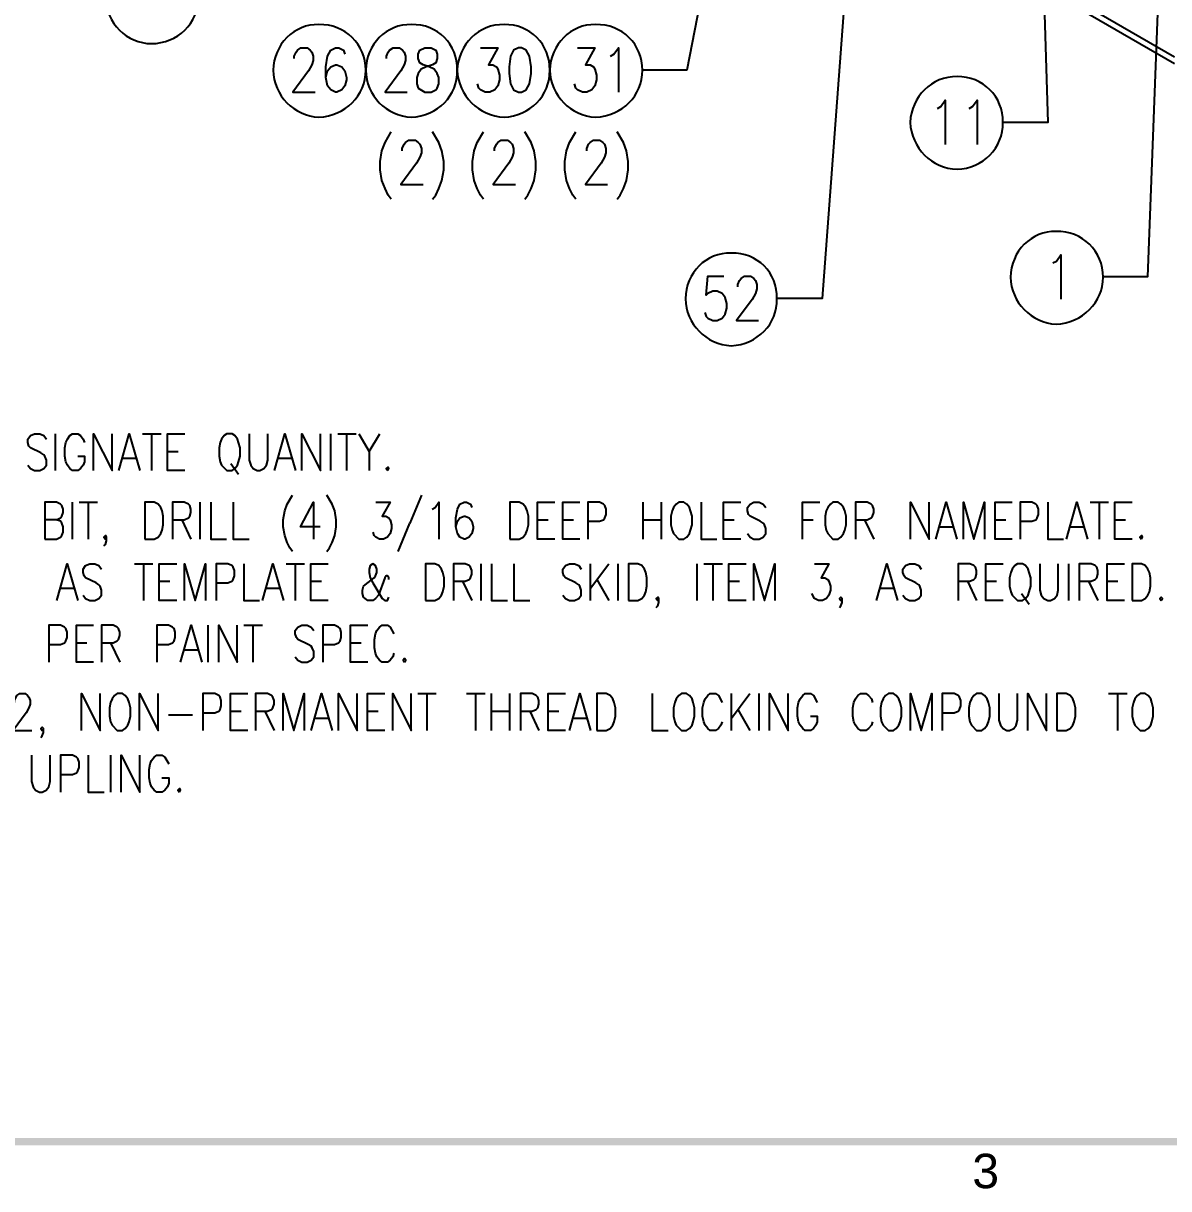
# Model space of a CAD drawing. Header units: inches. Extents: x 0.3 to 33.8, y 15.5 to 37.1.
# Drawn here: x 17.254 to 21.915, y 15.528 to 20.269 of the extents above; entities that cross this region are included whole.
import ezdxf

# ---------------------------------------------------------------- set-up
doc = ezdxf.new("R2010")
doc.units = ezdxf.units.IN
doc.header["$MEASUREMENT"] = 0
doc.styles.add('PDF Arial', font='arial.ttf')

# ---------------------------------------------------------------- blocks, each defined once
blk = doc.blocks.new('60298_1')
at = {"true_color": 0x0037dd, "transparency": 33554687}
blk.add_hatch(color=162, dxfattribs=at).paths.add_polyline_path([(0.4563, 15.7043), (0.4864, 15.7344), (33.5614, 15.7344), (33.5914, 15.7043)])
at = {"color": 21, "transparency": 33554687}
for points in [[(20.9352, 24.9033), (20.5045, 19.1494), (20.3243, 19.1494)], [(20.8303, 24.5728), (19.9545, 20.079), (19.7743, 20.079)], [(21.2776, 24.5852), (21.4227, 19.8662), (21.2424, 19.8662)], [(21.8931, 20.9197), (21.8286, 19.2372), (21.6483, 19.2372)]]:
    blk.add_lwpolyline(points, dxfattribs=at)
at = {"transparency": 33554687}
for points in [[(18.5225, 22.1048), (21.938, 20.1327)], [(18.5225, 22.0775), (21.938, 20.1058)], [(18.3562, 20.126), (18.3562, 20.1353), (18.3635, 20.1523), (18.3691, 20.1595), (18.3831, 20.1688), (18.4084, 20.1688), (18.4213, 20.1595), (18.4285, 20.1523), (18.4337, 20.1353), (18.4337, 20.1182), (18.4285, 20.0996), (18.4141, 20.0754), (18.3511, 19.9886), (18.4409, 19.9886)], [(18.4853, 20.049), (18.4921, 20.0754), (18.505, 20.0919), (18.5246, 20.0996), (18.5303, 20.0996), (18.5499, 20.0919), (18.5628, 20.0754), (18.5695, 20.049), (18.5695, 20.0397), (18.5628, 20.0149), (18.5499, 19.9984), (18.5303, 19.9886), (18.5246, 19.9886), (18.505, 19.9984), (18.4921, 20.0149), (18.4853, 20.049), (18.4853, 20.0919), (18.4921, 20.1353), (18.505, 20.1595), (18.5246, 20.1688), (18.5375, 20.1688), (18.5571, 20.1595), (18.5628, 20.143)], [(18.7322, 20.126), (18.7322, 20.1353), (18.7389, 20.1523), (18.7446, 20.1595), (18.7585, 20.1688), (18.7838, 20.1688), (18.7967, 20.1595), (18.804, 20.1523), (18.8096, 20.1353), (18.8096, 20.1182), (18.804, 20.0996), (18.7895, 20.0754), (18.7265, 19.9886), (18.8164, 19.9886)], [(18.8876, 19.9886), (18.9129, 19.9886), (18.9325, 19.9984), (18.9382, 20.0056), (18.9449, 20.0227), (18.9449, 20.049), (18.9382, 20.0655), (18.9253, 20.0826), (18.9057, 20.0919), (18.8804, 20.0996), (18.8675, 20.1089), (18.8608, 20.126), (18.8608, 20.143), (18.8675, 20.1595), (18.8876, 20.1688), (18.9129, 20.1688), (18.9325, 20.1595), (18.9382, 20.143), (18.9382, 20.126), (18.9325, 20.1089), (18.9186, 20.0996), (18.8933, 20.0919), (18.8732, 20.0826), (18.8608, 20.0655), (18.8551, 20.049), (18.8551, 20.0227), (18.8608, 20.0056), (18.8876, 19.9886)], [(19.1143, 20.1688), (19.1851, 20.1688), (19.1469, 20.0996), (19.1649, 20.0996), (19.1794, 20.0919), (19.1851, 20.0826), (19.1918, 20.0583), (19.1918, 20.0397), (19.1851, 20.0149), (19.1722, 19.9984), (19.1525, 19.9886), (19.1339, 19.9886), (19.1143, 19.9984), (19.1076, 20.0056), (19.1019, 20.0227)], [(19.2687, 19.9886), (19.2811, 19.9886), (19.3007, 19.9984), (19.3137, 20.0227), (19.3209, 20.0655), (19.3209, 20.0919), (19.3137, 20.1353), (19.3007, 20.1595), (19.2811, 20.1688), (19.2687, 20.1688), (19.2491, 20.1595), (19.2362, 20.1353), (19.2305, 20.0919), (19.2305, 20.0655), (19.2362, 20.0227), (19.2491, 19.9984), (19.2687, 19.9886)], [(19.5094, 20.1688), (19.5796, 20.1688), (19.5419, 20.0996), (19.56, 20.0996), (19.5739, 20.0919), (19.5796, 20.0826), (19.5868, 20.0583), (19.5868, 20.0397), (19.5796, 20.0149), (19.5672, 19.9984), (19.5471, 19.9886), (19.529, 19.9886), (19.5094, 19.9984), (19.5021, 20.0056), (19.4965, 20.0227)], [(19.6436, 20.1353), (19.6576, 20.143), (19.6762, 20.1688), (19.6762, 19.9886)], [(20.9739, 19.9225), (20.9879, 19.9303), (21.0059, 19.9566), (21.0059, 19.7764)], [(21.1025, 19.9225), (21.1164, 19.9303), (21.135, 19.9566), (21.135, 19.7764)], [(18.7513, 19.5533), (18.7384, 19.5703), (18.726, 19.5967), (18.7131, 19.6302), (18.7064, 19.6736), (18.7064, 19.7072), (18.7131, 19.7505), (18.726, 19.7841), (18.7513, 19.8275)], [(18.9196, 19.5533), (18.932, 19.5703), (18.9449, 19.5967), (18.9573, 19.6302), (18.9646, 19.6736), (18.9646, 19.7072), (18.9573, 19.7505), (18.9449, 19.7841), (18.9196, 19.8275)], [(19.1267, 19.5533), (19.1143, 19.5703), (19.1014, 19.5967), (19.0885, 19.6302), (19.0818, 19.6736), (19.0818, 19.7072), (19.0885, 19.7505), (19.1014, 19.7841), (19.1267, 19.8275)], [(19.2951, 19.5533), (19.3075, 19.5703), (19.3204, 19.5967), (19.3328, 19.6302), (19.34, 19.6736), (19.34, 19.7072), (19.3328, 19.7505), (19.3204, 19.7841), (19.2951, 19.8275)], [(19.5021, 19.5533), (19.4898, 19.5703), (19.4768, 19.5967), (19.4645, 19.6302), (19.4572, 19.6736), (19.4572, 19.7072), (19.4645, 19.7505), (19.4768, 19.7841), (19.5021, 19.8275)], [(19.6705, 19.5533), (19.6829, 19.5703), (19.6958, 19.5967), (19.7082, 19.6302), (19.7154, 19.6736), (19.7154, 19.7072), (19.7082, 19.7505), (19.6958, 19.7841), (19.6705, 19.8275)], [(18.7962, 19.7505), (18.7962, 19.7598), (18.8034, 19.7769), (18.8091, 19.7841), (18.8231, 19.7934), (18.8484, 19.7934), (18.8613, 19.7841), (18.868, 19.7769), (18.8737, 19.7598), (18.8737, 19.7428), (18.868, 19.7242), (18.8541, 19.6999), (18.7905, 19.6132), (18.8809, 19.6132)], [(19.1716, 19.7505), (19.1716, 19.7598), (19.1789, 19.7769), (19.1846, 19.7841), (19.1985, 19.7934), (19.2238, 19.7934), (19.2367, 19.7841), (19.2434, 19.7769), (19.2491, 19.7598), (19.2491, 19.7428), (19.2434, 19.7242), (19.2295, 19.6999), (19.166, 19.6132), (19.2563, 19.6132)], [(19.5471, 19.7505), (19.5471, 19.7598), (19.5543, 19.7769), (19.56, 19.7841), (19.5739, 19.7934), (19.5992, 19.7934), (19.6121, 19.7841), (19.6189, 19.7769), (19.6245, 19.7598), (19.6245, 19.7428), (19.6189, 19.7242), (19.6049, 19.6999), (19.5419, 19.6132), (19.6318, 19.6132)], [(21.4438, 19.294), (21.4583, 19.3013), (21.4764, 19.3276), (21.4764, 19.1474)], [(20.0273, 19.0932), (20.033, 19.0766), (20.0397, 19.0689), (20.0599, 19.0596), (20.0779, 19.0596), (20.0976, 19.0689), (20.1105, 19.0859), (20.1172, 19.1102), (20.1172, 19.1288), (20.1105, 19.1536), (20.0976, 19.1701), (20.0779, 19.1799), (20.0599, 19.1799), (20.0397, 19.1701), (20.033, 19.1629), (20.0397, 19.2398), (20.1048, 19.2398)], [(20.1616, 19.1964), (20.1616, 19.2062), (20.1688, 19.2228), (20.1745, 19.2305), (20.1885, 19.2398), (20.2138, 19.2398), (20.2267, 19.2305), (20.2334, 19.2228), (20.2391, 19.2062), (20.2391, 19.1892), (20.2334, 19.1701), (20.2194, 19.1458), (20.1559, 19.0596), (20.2463, 19.0596)], [(17.2723, 18.4714), (17.2831, 18.4575), (17.2997, 18.4492), (17.3208, 18.4492), (17.3368, 18.4575), (17.3477, 18.4714), (17.3477, 18.4915), (17.3415, 18.5075), (17.3368, 18.5137), (17.3255, 18.5215), (17.2831, 18.5416), (17.2769, 18.5494), (17.2723, 18.5638), (17.2723, 18.5778), (17.2831, 18.5917), (17.2997, 18.5995), (17.3208, 18.5995), (17.3368, 18.5917), (17.3477, 18.5778)], [(17.3844, 18.4492), (17.3844, 18.5995)], [(17.4752, 18.5075), (17.5026, 18.5075), (17.5026, 18.4853), (17.498, 18.4714), (17.4871, 18.4575), (17.4752, 18.4492), (17.4546, 18.4492), (17.4437, 18.4575), (17.4334, 18.4714), (17.4272, 18.4853), (17.4226, 18.5075), (17.4226, 18.5416), (17.4272, 18.5638), (17.4334, 18.5778), (17.4437, 18.5917), (17.4546, 18.5995), (17.4752, 18.5995), (17.4871, 18.5917), (17.498, 18.5778), (17.5026, 18.5638)], [(17.5398, 18.4492), (17.5398, 18.5995), (17.6152, 18.4492), (17.6152, 18.5995)], [(17.6426, 18.4492), (17.6849, 18.5995), (17.7283, 18.4492)], [(17.7391, 18.5995), (17.8145, 18.5995)], [(17.7768, 18.4492), (17.7768, 18.5995)], [(17.9106, 18.4492), (17.8403, 18.4492), (17.8403, 18.5995), (17.9106, 18.5995)], [(18.082, 18.4492), (18.1032, 18.4492), (18.1151, 18.4575), (18.1254, 18.4714), (18.1301, 18.4853), (18.1357, 18.5075), (18.1357, 18.5416), (18.1301, 18.5638), (18.1254, 18.5778), (18.1151, 18.5917), (18.1032, 18.5995), (18.082, 18.5995), (18.0712, 18.5917), (18.0609, 18.5778), (18.0552, 18.5638), (18.0505, 18.5416), (18.0505, 18.5075), (18.0552, 18.4853), (18.0609, 18.4714), (18.082, 18.4492)], [(18.1729, 18.5995), (18.1729, 18.4915), (18.1791, 18.4714), (18.1894, 18.4575), (18.206, 18.4492), (18.2163, 18.4492), (18.2328, 18.4575), (18.2431, 18.4714), (18.2483, 18.4915), (18.2483, 18.5995)], [(18.2757, 18.4492), (18.318, 18.5995), (18.3614, 18.4492)], [(18.3877, 18.4492), (18.3877, 18.5995), (18.4626, 18.4492), (18.4626, 18.5995)], [(18.5055, 18.4492), (18.5055, 18.5995)], [(18.5334, 18.5995), (18.6082, 18.5995)], [(18.5705, 18.4492), (18.5705, 18.5995)], [(18.6191, 18.5995), (18.6614, 18.5277), (18.6614, 18.4492)], [(18.6614, 18.5277), (18.7048, 18.5995)], [(17.6581, 18.4993), (17.7118, 18.4993)], [(17.8403, 18.5277), (17.8837, 18.5277)], [(18.2912, 18.4993), (18.3449, 18.4993)], [(18.0986, 18.4776), (18.1301, 18.4352)], [(18.7368, 18.4492), (18.7415, 18.4575), (18.7368, 18.4636), (18.7306, 18.4575), (18.7368, 18.4492)], [(18.349, 18.1208), (18.3387, 18.1352), (18.3278, 18.1569), (18.3175, 18.1848), (18.3118, 18.2209), (18.3118, 18.2493), (18.3175, 18.285), (18.3278, 18.3134), (18.349, 18.3495)], [(18.4895, 18.1208), (18.4998, 18.1352), (18.5106, 18.1569), (18.521, 18.1848), (18.5267, 18.2209), (18.5267, 18.2493), (18.521, 18.285), (18.5106, 18.3134), (18.4895, 18.3495)], [(18.8747, 18.3495), (18.8267, 18.2349)], [(17.389, 18.2493), (17.405, 18.2571), (17.4112, 18.2633), (17.4159, 18.2788), (17.4159, 18.2927), (17.4112, 18.3072), (17.405, 18.3134), (17.389, 18.3211), (17.341, 18.3211), (17.341, 18.1708)], [(17.4536, 18.1708), (17.4536, 18.3211)], [(17.4809, 18.3211), (17.5563, 18.3211)], [(17.5186, 18.1708), (17.5186, 18.3211)], [(17.7484, 18.1708), (17.7861, 18.1708), (17.8021, 18.1786), (17.813, 18.1931), (17.8187, 18.207), (17.8233, 18.2287), (17.8233, 18.2633), (17.8187, 18.285), (17.813, 18.2994), (17.8021, 18.3134), (17.7861, 18.3211), (17.7484, 18.3211), (17.7484, 18.1708)], [(17.861, 18.2493), (17.909, 18.2493), (17.9256, 18.2571), (17.9312, 18.2633), (17.9359, 18.2788), (17.9359, 18.2927), (17.9312, 18.3072), (17.9256, 18.3134), (17.909, 18.3211), (17.861, 18.3211), (17.861, 18.1708)], [(17.9736, 18.1708), (17.9736, 18.3211)], [(18.0164, 18.3211), (18.0164, 18.1708), (18.081, 18.1708)], [(18.1078, 18.3211), (18.1078, 18.1708), (18.1724, 18.1708)], [(18.4616, 18.2209), (18.3821, 18.2209), (18.4347, 18.3211), (18.4347, 18.1708)], [(18.6878, 18.3211), (18.7461, 18.3211), (18.7146, 18.2633), (18.7296, 18.2633), (18.7415, 18.2571), (18.7461, 18.2493), (18.7523, 18.2287), (18.7523, 18.2132), (18.7461, 18.1931), (18.7358, 18.1786), (18.7193, 18.1708), (18.7038, 18.1708), (18.6878, 18.1786), (18.6816, 18.1848), (18.6769, 18.1993)], [(18.9176, 18.2927), (18.9295, 18.2994), (18.9444, 18.3211), (18.9444, 18.1708)], [(19.0141, 18.2209), (19.0203, 18.2431), (19.0307, 18.2571), (19.0472, 18.2633), (19.0518, 18.2633), (19.0684, 18.2571), (19.0787, 18.2431), (19.0849, 18.2209), (19.0849, 18.2132), (19.0787, 18.1931), (19.0684, 18.1786), (19.0518, 18.1708), (19.0472, 18.1708), (19.0307, 18.1786), (19.0203, 18.1931), (19.0141, 18.2209), (19.0141, 18.2571), (19.0203, 18.2927), (19.0307, 18.3134), (19.0472, 18.3211), (19.0575, 18.3211), (19.074, 18.3134), (19.0787, 18.2994)], [(19.2341, 18.1708), (19.2718, 18.1708), (19.2884, 18.1786), (19.2987, 18.1931), (19.3049, 18.207), (19.3095, 18.2287), (19.3095, 18.2633), (19.3049, 18.285), (19.2987, 18.2994), (19.2884, 18.3134), (19.2718, 18.3211), (19.2341, 18.3211), (19.2341, 18.1708)], [(19.4175, 18.1708), (19.3467, 18.1708), (19.3467, 18.3211), (19.4175, 18.3211)], [(19.5192, 18.1708), (19.449, 18.1708), (19.449, 18.3211), (19.5192, 18.3211)], [(19.5507, 18.2431), (19.5987, 18.2431), (19.6152, 18.2493), (19.6209, 18.2571), (19.6256, 18.271), (19.6256, 18.2927), (19.6209, 18.3072), (19.6152, 18.3134), (19.5987, 18.3211), (19.5507, 18.3211), (19.5507, 18.1708)], [(19.7758, 18.1708), (19.7758, 18.3211)], [(19.8512, 18.1708), (19.8512, 18.3211)], [(19.921, 18.1708), (19.9421, 18.1708), (19.954, 18.1786), (19.9643, 18.1931), (19.969, 18.207), (19.9752, 18.2287), (19.9752, 18.2633), (19.969, 18.285), (19.9643, 18.2994), (19.954, 18.3134), (19.9421, 18.3211), (19.921, 18.3211), (19.9106, 18.3134), (19.8998, 18.2994), (19.8941, 18.285), (19.8895, 18.2633), (19.8895, 18.2287), (19.8941, 18.207), (19.8998, 18.1931), (19.921, 18.1708)], [(20.0118, 18.3211), (20.0118, 18.1708), (20.0764, 18.1708)], [(20.1735, 18.1708), (20.1032, 18.1708), (20.1032, 18.3211), (20.1735, 18.3211)], [(20.2003, 18.1931), (20.2112, 18.1786), (20.2272, 18.1708), (20.2484, 18.1708), (20.2649, 18.1786), (20.2757, 18.1931), (20.2757, 18.2132), (20.2695, 18.2287), (20.2649, 18.2349), (20.253, 18.2431), (20.2112, 18.2633), (20.205, 18.271), (20.2003, 18.285), (20.2003, 18.2994), (20.2112, 18.3134), (20.2272, 18.3211), (20.2484, 18.3211), (20.2649, 18.3134), (20.2757, 18.2994)], [(20.425, 18.1708), (20.425, 18.3211), (20.4952, 18.3211)], [(20.5484, 18.1708), (20.5696, 18.1708), (20.5814, 18.1786), (20.5918, 18.1931), (20.5969, 18.207), (20.6026, 18.2287), (20.6026, 18.2633), (20.5969, 18.285), (20.5918, 18.2994), (20.5814, 18.3134), (20.5696, 18.3211), (20.5484, 18.3211), (20.5381, 18.3134), (20.5272, 18.2994), (20.5215, 18.285), (20.5169, 18.2633), (20.5169, 18.2287), (20.5215, 18.207), (20.5272, 18.1931), (20.5484, 18.1708)], [(20.6398, 18.2493), (20.6878, 18.2493), (20.7043, 18.2571), (20.71, 18.2633), (20.7147, 18.2788), (20.7147, 18.2927), (20.71, 18.3072), (20.7043, 18.3134), (20.6878, 18.3211), (20.6398, 18.3211), (20.6398, 18.1708)], [(20.8649, 18.1708), (20.8649, 18.3211), (20.9398, 18.1708), (20.9398, 18.3211)], [(20.9677, 18.1708), (21.0101, 18.3211), (21.0534, 18.1708)], [(21.0793, 18.1708), (21.0793, 18.3211), (21.1226, 18.1708), (21.165, 18.3211), (21.165, 18.1708)], [(21.2786, 18.1708), (21.2084, 18.1708), (21.2084, 18.3211), (21.2786, 18.3211)], [(21.3101, 18.2431), (21.3581, 18.2431), (21.3746, 18.2493), (21.3803, 18.2571), (21.385, 18.271), (21.385, 18.2927), (21.3803, 18.3072), (21.3746, 18.3134), (21.3581, 18.3211), (21.3101, 18.3211), (21.3101, 18.1708)], [(21.4227, 18.3211), (21.4227, 18.1708), (21.4872, 18.1708)], [(21.4986, 18.1708), (21.5409, 18.3211), (21.5843, 18.1708)], [(21.5951, 18.3211), (21.6705, 18.3211)], [(21.6328, 18.1708), (21.6328, 18.3211)], [(21.7666, 18.1708), (21.6964, 18.1708), (21.6964, 18.3211), (21.7666, 18.3211)], [(17.341, 18.1708), (17.389, 18.1708), (17.405, 18.1786), (17.4112, 18.1848), (17.4159, 18.1993), (17.4159, 18.2209), (17.4112, 18.2349), (17.405, 18.2431), (17.389, 18.2493), (17.341, 18.2493)], [(17.8987, 18.2493), (17.9359, 18.1708)], [(18.7787, 18.1208), (18.8267, 18.2349)], [(19.3467, 18.2493), (19.3901, 18.2493)], [(19.449, 18.2493), (19.4923, 18.2493)], [(19.7758, 18.2493), (19.8512, 18.2493)], [(20.1032, 18.2493), (20.1466, 18.2493)], [(20.425, 18.2493), (20.4683, 18.2493)], [(20.677, 18.2493), (20.7147, 18.1708)], [(20.9827, 18.2209), (21.0369, 18.2209)], [(21.2084, 18.2493), (21.2517, 18.2493)], [(21.5141, 18.2209), (21.5678, 18.2209)], [(21.6964, 18.2493), (21.7397, 18.2493)], [(17.5821, 18.143), (17.5878, 18.1492), (17.5925, 18.1631), (17.5925, 18.1786), (17.5878, 18.1848), (17.5821, 18.1786), (17.5878, 18.1708), (17.5925, 18.1786)], [(21.8043, 18.1708), (21.8089, 18.1786), (21.8043, 18.1848), (21.7981, 18.1786), (21.8043, 18.1708)], [(17.39, 17.9204), (17.4319, 18.0707), (17.4752, 17.9204)], [(17.4969, 17.9426), (17.5073, 17.9287), (17.5238, 17.9204), (17.545, 17.9204), (17.5615, 17.9287), (17.5718, 17.9426), (17.5718, 17.9627), (17.5661, 17.9787), (17.5615, 17.9849), (17.5496, 17.9927), (17.5073, 18.0128), (17.5016, 18.0206), (17.4969, 18.035), (17.4969, 18.049), (17.5073, 18.0629), (17.5238, 18.0707), (17.545, 18.0707), (17.5615, 18.0629), (17.5718, 18.049)], [(17.7061, 18.0707), (17.7815, 18.0707)], [(17.7438, 17.9204), (17.7438, 18.0707)], [(17.878, 17.9204), (17.8073, 17.9204), (17.8073, 18.0707), (17.878, 18.0707)], [(17.9095, 17.9204), (17.9095, 18.0707), (17.9529, 17.9204), (17.9948, 18.0707), (17.9948, 17.9204)], [(18.0381, 17.9927), (18.0862, 17.9927), (18.1027, 17.9989), (18.1084, 18.0066), (18.113, 18.0206), (18.113, 18.0428), (18.1084, 18.0567), (18.1027, 18.0629), (18.0862, 18.0707), (18.0381, 18.0707), (18.0381, 17.9204)], [(18.1507, 18.0707), (18.1507, 17.9204), (18.2153, 17.9204)], [(18.2266, 17.9204), (18.269, 18.0707), (18.3123, 17.9204)], [(18.3232, 18.0707), (18.3981, 18.0707)], [(18.3609, 17.9204), (18.3609, 18.0707)], [(18.4946, 17.9204), (18.4244, 17.9204), (18.4244, 18.0707), (18.4946, 18.0707)], [(18.741, 18.0066), (18.741, 18.0128), (18.7363, 18.0206), (18.7301, 18.0206), (18.7244, 18.0128), (18.6986, 17.9426), (18.6867, 17.9287), (18.6764, 17.9204), (18.6552, 17.9204), (18.6449, 17.9287), (18.6387, 17.9348), (18.6341, 17.9488), (18.6341, 17.9627), (18.6387, 17.9787), (18.6449, 17.9849), (18.6821, 18.0128), (18.6867, 18.0206), (18.6929, 18.035), (18.6929, 18.049), (18.6867, 18.0629), (18.6764, 18.0707), (18.6656, 18.0629), (18.6609, 18.049), (18.6609, 18.035), (18.6656, 18.0128), (18.6764, 17.9927), (18.7141, 17.9287), (18.7244, 17.9204), (18.7363, 17.9204), (18.741, 17.9348)], [(18.8907, 17.9204), (18.9284, 17.9204), (18.9449, 17.9287), (18.9553, 17.9426), (18.9615, 17.9565), (18.9661, 17.9787), (18.9661, 18.0128), (18.9615, 18.035), (18.9553, 18.049), (18.9449, 18.0629), (18.9284, 18.0707), (18.8907, 18.0707), (18.8907, 17.9204)], [(19.0038, 17.9989), (19.0518, 17.9989), (19.0684, 18.0066), (19.074, 18.0128), (19.0787, 18.0283), (19.0787, 18.0428), (19.074, 18.0567), (19.0684, 18.0629), (19.0518, 18.0707), (19.0038, 18.0707), (19.0038, 17.9204)], [(19.1164, 17.9204), (19.1164, 18.0707)], [(19.1593, 18.0707), (19.1593, 17.9204), (19.2238, 17.9204)], [(19.2501, 18.0707), (19.2501, 17.9204), (19.3147, 17.9204)], [(19.4495, 17.9426), (19.4598, 17.9287), (19.4763, 17.9204), (19.4975, 17.9204), (19.514, 17.9287), (19.5244, 17.9426), (19.5244, 17.9627), (19.5187, 17.9787), (19.514, 17.9849), (19.5021, 17.9927), (19.4598, 18.0128), (19.4541, 18.0206), (19.4495, 18.035), (19.4495, 18.049), (19.4598, 18.0629), (19.4763, 18.0707), (19.4975, 18.0707), (19.514, 18.0629), (19.5244, 18.049)], [(19.5615, 17.9204), (19.5615, 18.0707)], [(19.5615, 17.9705), (19.6364, 18.0707)], [(19.6741, 17.9204), (19.6741, 18.0707)], [(19.717, 17.9204), (19.7547, 17.9204), (19.7712, 17.9287), (19.7815, 17.9426), (19.7872, 17.9565), (19.7919, 17.9787), (19.7919, 18.0128), (19.7872, 18.035), (19.7815, 18.049), (19.7712, 18.0629), (19.7547, 18.0707), (19.717, 18.0707), (19.717, 17.9204)], [(19.9958, 17.9204), (19.9958, 18.0707)], [(20.0237, 18.0707), (20.0986, 18.0707)], [(20.0609, 17.9204), (20.0609, 18.0707)], [(20.1952, 17.9204), (20.1244, 17.9204), (20.1244, 18.0707), (20.1952, 18.0707)], [(20.2267, 17.9204), (20.2267, 18.0707), (20.27, 17.9204), (20.3124, 18.0707), (20.3124, 17.9204)], [(20.474, 18.0707), (20.5324, 18.0707), (20.5009, 18.0128), (20.5159, 18.0128), (20.5277, 18.0066), (20.5324, 17.9989), (20.5386, 17.9787), (20.5386, 17.9627), (20.5324, 17.9426), (20.5221, 17.9287), (20.5055, 17.9204), (20.49, 17.9204), (20.474, 17.9287), (20.4632, 17.9488)], [(20.726, 17.9204), (20.7684, 18.0707), (20.8118, 17.9204)], [(20.8334, 17.9426), (20.8438, 17.9287), (20.8603, 17.9204), (20.8815, 17.9204), (20.898, 17.9287), (20.9083, 17.9426), (20.9083, 17.9627), (20.9026, 17.9787), (20.898, 17.9849), (20.8861, 17.9927), (20.8438, 18.0128), (20.8381, 18.0206), (20.8334, 18.035), (20.8334, 18.049), (20.8438, 18.0629), (20.8603, 18.0707), (20.8815, 18.0707), (20.898, 18.0629), (20.9083, 18.049)], [(21.0581, 17.9989), (21.1061, 17.9989), (21.1226, 18.0066), (21.1283, 18.0128), (21.133, 18.0283), (21.133, 18.0428), (21.1283, 18.0567), (21.1226, 18.0629), (21.1061, 18.0707), (21.0581, 18.0707), (21.0581, 17.9204)], [(21.2409, 17.9204), (21.1707, 17.9204), (21.1707, 18.0707), (21.2409, 18.0707)], [(21.2998, 17.9204), (21.3204, 17.9204), (21.3323, 17.9287), (21.3431, 17.9426), (21.3478, 17.9565), (21.3535, 17.9787), (21.3535, 18.0128), (21.3478, 18.035), (21.3431, 18.049), (21.3323, 18.0629), (21.3204, 18.0707), (21.2998, 18.0707), (21.2889, 18.0629), (21.2786, 18.049), (21.2724, 18.035), (21.2677, 18.0128), (21.2677, 17.9787), (21.2724, 17.9565), (21.2786, 17.9426), (21.2998, 17.9204)], [(21.3907, 18.0707), (21.3907, 17.9627), (21.3963, 17.9426), (21.4072, 17.9287), (21.4232, 17.9204), (21.434, 17.9204), (21.4506, 17.9287), (21.4609, 17.9426), (21.4655, 17.9627), (21.4655, 18.0707)], [(21.5084, 17.9204), (21.5084, 18.0707)], [(21.5513, 17.9989), (21.5998, 17.9989), (21.6158, 18.0066), (21.622, 18.0128), (21.6267, 18.0283), (21.6267, 18.0428), (21.622, 18.0567), (21.6158, 18.0629), (21.5998, 18.0707), (21.5513, 18.0707), (21.5513, 17.9204)], [(21.7346, 17.9204), (21.6643, 17.9204), (21.6643, 18.0707), (21.7346, 18.0707)], [(21.7661, 17.9204), (21.8038, 17.9204), (21.8198, 17.9287), (21.8306, 17.9426), (21.8363, 17.9565), (21.841, 17.9787), (21.841, 18.0128), (21.8363, 18.035), (21.8306, 18.049), (21.8198, 18.0629), (21.8038, 18.0707), (21.7661, 18.0707), (21.7661, 17.9204)], [(17.405, 17.9705), (17.4592, 17.9705)], [(17.8073, 17.9989), (17.8507, 17.9989)], [(18.2421, 17.9705), (18.2958, 17.9705)], [(18.4244, 17.9989), (18.4678, 17.9989)], [(19.041, 17.9989), (19.0787, 17.9204)], [(19.5884, 18.0066), (19.6364, 17.9204)], [(20.1244, 17.9989), (20.1683, 17.9989)], [(20.7415, 17.9705), (20.7958, 17.9705)], [(21.0958, 17.9989), (21.133, 17.9204)], [(21.1707, 17.9989), (21.214, 17.9989)], [(21.589, 17.9989), (21.6267, 17.9204)], [(21.6643, 17.9989), (21.7077, 17.9989)], [(19.8295, 17.8925), (19.8357, 17.8987), (19.8404, 17.9126), (19.8404, 17.9287), (19.8357, 17.9348), (19.8295, 17.9287), (19.8357, 17.9204), (19.8404, 17.9287)], [(20.5752, 17.8925), (20.5809, 17.8987), (20.5856, 17.9126), (20.5856, 17.9287), (20.5809, 17.9348), (20.5752, 17.9287), (20.5809, 17.9204), (20.5856, 17.9287)], [(21.3158, 17.9488), (21.3478, 17.9064)], [(21.8843, 17.9204), (21.8895, 17.9287), (21.8843, 17.9348), (21.8787, 17.9287), (21.8843, 17.9204)], [(17.357, 17.7422), (17.405, 17.7422), (17.4215, 17.7484), (17.4272, 17.7562), (17.4319, 17.7706), (17.4319, 17.7923), (17.4272, 17.8063), (17.4215, 17.8125), (17.405, 17.8207), (17.357, 17.8207), (17.357, 17.6704)], [(17.5398, 17.6704), (17.4696, 17.6704), (17.4696, 17.8207), (17.5398, 17.8207)], [(17.5713, 17.7484), (17.6193, 17.7484), (17.6359, 17.7562), (17.6415, 17.7624), (17.6467, 17.7784), (17.6467, 17.7923), (17.6415, 17.8063), (17.6359, 17.8125), (17.6193, 17.8207), (17.5713, 17.8207), (17.5713, 17.6704)], [(17.7965, 17.7422), (17.845, 17.7422), (17.861, 17.7484), (17.8672, 17.7562), (17.8718, 17.7706), (17.8718, 17.7923), (17.8672, 17.8063), (17.861, 17.8125), (17.845, 17.8207), (17.7965, 17.8207), (17.7965, 17.6704)], [(17.8941, 17.6704), (17.9364, 17.8207), (17.9798, 17.6704)], [(18.0061, 17.6704), (18.0061, 17.8207)], [(18.049, 17.6704), (18.049, 17.8207), (18.1239, 17.6704), (18.1239, 17.8207)], [(18.1517, 17.8207), (18.2266, 17.8207)], [(18.1889, 17.6704), (18.1889, 17.8207)], [(18.3604, 17.6921), (18.3712, 17.6782), (18.3877, 17.6704), (18.4089, 17.6704), (18.4249, 17.6782), (18.4358, 17.6921), (18.4358, 17.7128), (18.4296, 17.7283), (18.4249, 17.7345), (18.4136, 17.7422), (18.3712, 17.7624), (18.365, 17.7706), (18.3604, 17.7846), (18.3604, 17.7985), (18.3712, 17.8125), (18.3877, 17.8207), (18.4089, 17.8207), (18.4249, 17.8125), (18.4358, 17.7985)], [(18.4724, 17.7422), (18.5205, 17.7422), (18.537, 17.7484), (18.5432, 17.7562), (18.5478, 17.7706), (18.5478, 17.7923), (18.5432, 17.8063), (18.537, 17.8125), (18.5205, 17.8207), (18.4724, 17.8207), (18.4724, 17.6704)], [(18.6558, 17.6704), (18.585, 17.6704), (18.585, 17.8207), (18.6558, 17.8207)], [(18.7621, 17.7061), (18.7575, 17.6921), (18.7472, 17.6782), (18.7353, 17.6704), (18.7141, 17.6704), (18.7033, 17.6782), (18.6929, 17.6921), (18.6873, 17.7061), (18.6826, 17.7283), (18.6826, 17.7624), (18.6873, 17.7846), (18.6929, 17.7985), (18.7033, 17.8125), (18.7141, 17.8207), (18.7353, 17.8207), (18.7472, 17.8125), (18.7621, 17.7846)], [(17.4696, 17.7484), (17.5129, 17.7484)], [(17.609, 17.7484), (17.6467, 17.6704)], [(18.585, 17.7484), (18.6284, 17.7484)], [(17.9095, 17.7205), (17.9633, 17.7205)], [(18.8055, 17.6704), (18.8102, 17.6782), (18.8055, 17.6844), (18.7998, 17.6782), (18.8055, 17.6704)], [(17.2176, 17.5062), (17.2176, 17.514), (17.2279, 17.5341), (17.2398, 17.5419), (17.2609, 17.5419), (17.2713, 17.5341), (17.2769, 17.5279), (17.2821, 17.514), (17.2821, 17.4995), (17.2769, 17.484), (17.2656, 17.4639), (17.2129, 17.3916), (17.2878, 17.3916)], [(17.4907, 17.3916), (17.4907, 17.5419), (17.5661, 17.3916), (17.5661, 17.5419)], [(17.6359, 17.3916), (17.657, 17.3916), (17.6689, 17.3999), (17.6792, 17.4138), (17.6839, 17.4277), (17.6901, 17.4499), (17.6901, 17.484), (17.6839, 17.5062), (17.6792, 17.5202), (17.6689, 17.5341), (17.657, 17.5419), (17.6359, 17.5419), (17.6255, 17.5341), (17.6147, 17.5202), (17.609, 17.5062), (17.6043, 17.484), (17.6043, 17.4499), (17.609, 17.4277), (17.6147, 17.4138), (17.6359, 17.3916)], [(17.7267, 17.3916), (17.7267, 17.5419), (17.8021, 17.3916), (17.8021, 17.5419)], [(17.9844, 17.4639), (18.0325, 17.4639), (18.049, 17.4701), (18.0547, 17.4778), (18.0593, 17.4918), (18.0593, 17.514), (18.0547, 17.5279), (18.049, 17.5341), (18.0325, 17.5419), (17.9844, 17.5419), (17.9844, 17.3916)], [(18.1672, 17.3916), (18.097, 17.3916), (18.097, 17.5419), (18.1672, 17.5419)], [(18.1987, 17.4701), (18.2473, 17.4701), (18.2633, 17.4778), (18.2695, 17.484), (18.2741, 17.4995), (18.2741, 17.514), (18.2695, 17.5279), (18.2633, 17.5341), (18.2473, 17.5419), (18.1987, 17.5419), (18.1987, 17.3916)], [(18.3118, 17.3916), (18.3118, 17.5419), (18.3552, 17.3916), (18.397, 17.5419), (18.397, 17.3916)], [(18.4249, 17.3916), (18.4673, 17.5419), (18.5106, 17.3916)], [(18.537, 17.3916), (18.537, 17.5419), (18.6119, 17.3916), (18.6119, 17.5419)], [(18.7255, 17.3916), (18.6547, 17.3916), (18.6547, 17.5419), (18.7255, 17.5419)], [(18.757, 17.3916), (18.757, 17.5419), (18.8319, 17.3916), (18.8319, 17.5419)], [(18.8597, 17.5419), (18.9346, 17.5419)], [(18.8969, 17.3916), (18.8969, 17.5419)], [(19.058, 17.5419), (19.1329, 17.5419)], [(19.0957, 17.3916), (19.0957, 17.5419)], [(19.1593, 17.3916), (19.1593, 17.5419)], [(19.2341, 17.3916), (19.2341, 17.5419)], [(19.277, 17.4701), (19.325, 17.4701), (19.3415, 17.4778), (19.3477, 17.484), (19.3524, 17.4995), (19.3524, 17.514), (19.3477, 17.5279), (19.3415, 17.5341), (19.325, 17.5419), (19.277, 17.5419), (19.277, 17.3916)], [(19.4603, 17.3916), (19.3896, 17.3916), (19.3896, 17.5419), (19.4603, 17.5419)], [(19.4763, 17.3916), (19.5187, 17.5419), (19.5621, 17.3916)], [(19.5884, 17.3916), (19.6256, 17.3916), (19.6421, 17.3999), (19.6529, 17.4138), (19.6586, 17.4277), (19.6633, 17.4499), (19.6633, 17.484), (19.6586, 17.5062), (19.6529, 17.5202), (19.6421, 17.5341), (19.6256, 17.5419), (19.5884, 17.5419), (19.5884, 17.3916)], [(19.8135, 17.5419), (19.8135, 17.3916), (19.8781, 17.3916)], [(19.9318, 17.3916), (19.953, 17.3916), (19.9643, 17.3999), (19.9752, 17.4138), (19.9798, 17.4277), (19.9855, 17.4499), (19.9855, 17.484), (19.9798, 17.5062), (19.9752, 17.5202), (19.9643, 17.5341), (19.953, 17.5419), (19.9318, 17.5419), (19.921, 17.5341), (19.9106, 17.5202), (19.9049, 17.5062), (19.8998, 17.484), (19.8998, 17.4499), (19.9049, 17.4277), (19.9106, 17.4138), (19.9318, 17.3916)], [(20.0981, 17.4277), (20.0929, 17.4138), (20.0826, 17.3999), (20.0707, 17.3916), (20.0495, 17.3916), (20.0392, 17.3999), (20.0284, 17.4138), (20.0227, 17.4277), (20.018, 17.4499), (20.018, 17.484), (20.0227, 17.5062), (20.0284, 17.5202), (20.0392, 17.5341), (20.0495, 17.5419), (20.0707, 17.5419), (20.0826, 17.5341), (20.0981, 17.5062)], [(20.1353, 17.3916), (20.1353, 17.5419)], [(20.1353, 17.4417), (20.2107, 17.5419)], [(20.2478, 17.3916), (20.2478, 17.5419)], [(20.2907, 17.3916), (20.2907, 17.5419), (20.3661, 17.3916), (20.3661, 17.5419)], [(20.457, 17.4499), (20.4838, 17.4499), (20.4838, 17.4277), (20.4792, 17.4138), (20.4689, 17.3999), (20.457, 17.3916), (20.4358, 17.3916), (20.4255, 17.3999), (20.4146, 17.4138), (20.409, 17.4277), (20.4043, 17.4499), (20.4043, 17.484), (20.409, 17.5062), (20.4146, 17.5202), (20.4255, 17.5341), (20.4358, 17.5419), (20.457, 17.5419), (20.4689, 17.5341), (20.4838, 17.5062)], [(20.7095, 17.4277), (20.7049, 17.4138), (20.694, 17.3999), (20.6821, 17.3916), (20.6615, 17.3916), (20.6506, 17.3999), (20.6403, 17.4138), (20.6341, 17.4277), (20.6295, 17.4499), (20.6295, 17.484), (20.6341, 17.5062), (20.6403, 17.5202), (20.6506, 17.5341), (20.6615, 17.5419), (20.6821, 17.5419), (20.694, 17.5341), (20.7049, 17.5202), (20.7095, 17.5062)], [(20.7741, 17.3916), (20.7952, 17.3916), (20.8066, 17.3999), (20.8174, 17.4138), (20.8221, 17.4277), (20.8278, 17.4499), (20.8278, 17.484), (20.8221, 17.5062), (20.8174, 17.5202), (20.8066, 17.5341), (20.7952, 17.5419), (20.7741, 17.5419), (20.7632, 17.5341), (20.7529, 17.5202), (20.7467, 17.5062), (20.742, 17.484), (20.742, 17.4499), (20.7467, 17.4277), (20.7529, 17.4138), (20.7741, 17.3916)], [(20.8649, 17.3916), (20.8649, 17.5419), (20.9083, 17.3916), (20.9507, 17.5419), (20.9507, 17.3916)], [(20.9935, 17.4639), (21.0416, 17.4639), (21.0581, 17.4701), (21.0643, 17.4778), (21.0689, 17.4918), (21.0689, 17.514), (21.0643, 17.5279), (21.0581, 17.5341), (21.0416, 17.5419), (20.9935, 17.5419), (20.9935, 17.3916)], [(21.1335, 17.3916), (21.1541, 17.3916), (21.166, 17.3999), (21.1769, 17.4138), (21.1815, 17.4277), (21.1872, 17.4499), (21.1872, 17.484), (21.1815, 17.5062), (21.1769, 17.5202), (21.166, 17.5341), (21.1541, 17.5419), (21.1335, 17.5419), (21.1226, 17.5341), (21.1123, 17.5202), (21.1061, 17.5062), (21.1015, 17.484), (21.1015, 17.4499), (21.1061, 17.4277), (21.1123, 17.4138), (21.1335, 17.3916)], [(21.2244, 17.5419), (21.2244, 17.4339), (21.23, 17.4138), (21.2409, 17.3999), (21.2569, 17.3916), (21.2677, 17.3916), (21.2843, 17.3999), (21.2946, 17.4138), (21.2992, 17.4339), (21.2992, 17.5419)], [(21.3421, 17.3916), (21.3421, 17.5419), (21.4175, 17.3916), (21.4175, 17.5419)], [(21.4604, 17.3916), (21.4981, 17.3916), (21.5141, 17.3999), (21.5249, 17.4138), (21.5306, 17.4277), (21.5352, 17.4499), (21.5352, 17.484), (21.5306, 17.5062), (21.5249, 17.5202), (21.5141, 17.5341), (21.4981, 17.5419), (21.4604, 17.5419), (21.4604, 17.3916)], [(21.6705, 17.5419), (21.7454, 17.5419)], [(21.7077, 17.3916), (21.7077, 17.5419)], [(21.7986, 17.3916), (21.8193, 17.3916), (21.8311, 17.3999), (21.842, 17.4138), (21.8466, 17.4277), (21.8523, 17.4499), (21.8523, 17.484), (21.8466, 17.5062), (21.842, 17.5202), (21.8311, 17.5341), (21.8193, 17.5419), (21.7986, 17.5419), (21.7878, 17.5341), (21.7774, 17.5202), (21.7712, 17.5062), (21.7666, 17.484), (21.7666, 17.4499), (21.7712, 17.4277), (21.7774, 17.4138), (21.7986, 17.3916)], [(17.845, 17.4561), (17.9421, 17.4561)], [(18.097, 17.4701), (18.1404, 17.4701)], [(18.2364, 17.4701), (18.2741, 17.3916)], [(18.6547, 17.4701), (18.6981, 17.4701)], [(19.1593, 17.4701), (19.2341, 17.4701)], [(19.3147, 17.4701), (19.3524, 17.3916)], [(19.3896, 17.4701), (19.4329, 17.4701)], [(20.1621, 17.4778), (20.2107, 17.3916)], [(17.3245, 17.3637), (17.3307, 17.3699), (17.3353, 17.3838), (17.3353, 17.3999), (17.3307, 17.406), (17.3245, 17.3999), (17.3307, 17.3916), (17.3353, 17.3999)], [(18.4404, 17.4417), (18.4941, 17.4417)], [(19.4918, 17.4417), (19.5455, 17.4417)], [(17.2873, 17.2919), (17.2873, 17.184), (17.2935, 17.1633), (17.3038, 17.1494), (17.3203, 17.1416), (17.3307, 17.1416), (17.3472, 17.1494), (17.358, 17.1633), (17.3627, 17.184), (17.3627, 17.2919)], [(17.4055, 17.2134), (17.4536, 17.2134), (17.4701, 17.2196), (17.4758, 17.2274), (17.4804, 17.2418), (17.4804, 17.2635), (17.4758, 17.2775), (17.4701, 17.2837), (17.4536, 17.2919), (17.4055, 17.2919), (17.4055, 17.1416)], [(17.5181, 17.2919), (17.5181, 17.1416), (17.5827, 17.1416)], [(17.6095, 17.1416), (17.6095, 17.2919)], [(17.6524, 17.1416), (17.6524, 17.2919), (17.7273, 17.1416), (17.7273, 17.2919)], [(17.8181, 17.1995), (17.8455, 17.1995), (17.8455, 17.1773), (17.8403, 17.1633), (17.83, 17.1494), (17.8181, 17.1416), (17.797, 17.1416), (17.7866, 17.1494), (17.7758, 17.1633), (17.7701, 17.1773), (17.7655, 17.1995), (17.7655, 17.2336), (17.7701, 17.2558), (17.7758, 17.2697), (17.7866, 17.2837), (17.797, 17.2919), (17.8181, 17.2919), (17.83, 17.2837), (17.8455, 17.2558)], [(17.8889, 17.1416), (17.8935, 17.1494), (17.8889, 17.1556), (17.8827, 17.1494), (17.8889, 17.1416)]]:
    blk.add_lwpolyline(points, dxfattribs=at)
for points in [[(17.9658, 20.3723), (17.9666, 20.2708), (17.8825, 20.1868), (17.7748, 20.1864), (17.6751, 20.1868), (17.5911, 20.2708), (17.5889, 20.3723), (17.5911, 20.4782), (17.6751, 20.5623), (17.7748, 20.5582), (17.8825, 20.5623), (17.9666, 20.4782), (17.9658, 20.3723)], [(17.9658, 20.3723), (17.9666, 20.2708), (17.8825, 20.1868), (17.7748, 20.1864), (17.6751, 20.1868), (17.5911, 20.2708), (17.5889, 20.3723), (17.5911, 20.4782), (17.6751, 20.5623), (17.7748, 20.5582), (17.8825, 20.5623), (17.9666, 20.4782), (17.9658, 20.3723)], [(17.9658, 20.3723), (17.9666, 20.2708), (17.8825, 20.1868), (17.7748, 20.1864), (17.6751, 20.1868), (17.5911, 20.2708), (17.5889, 20.3723), (17.5911, 20.4782), (17.6751, 20.5623), (17.7748, 20.5582), (17.8825, 20.5623), (17.9666, 20.4782), (17.9658, 20.3723)], [(18.6475, 20.0779), (18.6479, 19.9755), (18.5638, 19.8915), (18.4564, 19.8869), (18.3564, 19.8915), (18.2724, 19.9755), (18.2705, 20.0779), (18.2724, 20.1829), (18.3564, 20.2669), (18.4564, 20.2638), (18.5638, 20.2669), (18.6479, 20.1829), (18.6475, 20.0779)], [(18.6475, 20.0779), (18.6479, 19.9755), (18.5638, 19.8915), (18.4564, 19.8869), (18.3564, 19.8915), (18.2724, 19.9755), (18.2705, 20.0779), (18.2724, 20.1829), (18.3564, 20.2669), (18.4564, 20.2638), (18.5638, 20.2669), (18.6479, 20.1829), (18.6475, 20.0779)], [(18.6475, 20.0779), (18.6479, 19.9755), (18.5638, 19.8915), (18.4564, 19.8869), (18.3564, 19.8915), (18.2724, 19.9755), (18.2705, 20.0779), (18.2724, 20.1829), (18.3564, 20.2669), (18.4564, 20.2638), (18.5638, 20.2669), (18.6479, 20.1829), (18.6475, 20.0779)], [(19.0193, 20.0779), (19.0234, 19.9755), (18.9393, 19.8915), (18.8334, 19.8869), (18.7319, 19.8915), (18.6479, 19.9755), (18.6475, 20.0779), (18.6479, 20.1829), (18.7319, 20.2669), (18.8334, 20.2638), (18.9393, 20.2669), (19.0234, 20.1829), (19.0193, 20.0779)], [(19.0193, 20.0779), (19.0234, 19.9755), (18.9393, 19.8915), (18.8334, 19.8869), (18.7319, 19.8915), (18.6479, 19.9755), (18.6475, 20.0779), (18.6479, 20.1829), (18.7319, 20.2669), (18.8334, 20.2638), (18.9393, 20.2669), (19.0234, 20.1829), (19.0193, 20.0779)], [(19.0193, 20.0779), (19.0234, 19.9755), (18.9393, 19.8915), (18.8334, 19.8869), (18.7319, 19.8915), (18.6479, 19.9755), (18.6475, 20.0779), (18.6479, 20.1829), (18.7319, 20.2669), (18.8334, 20.2638), (18.9393, 20.2669), (19.0234, 20.1829), (19.0193, 20.0779)], [(19.3963, 20.0779), (19.3988, 19.9755), (19.3148, 19.8915), (19.2104, 19.8869), (19.1074, 19.8915), (19.0234, 19.9755), (19.0193, 20.0779), (19.0234, 20.1829), (19.1074, 20.2669), (19.2104, 20.2638), (19.3148, 20.2669), (19.3988, 20.1829), (19.3963, 20.0779)], [(19.3963, 20.0779), (19.3988, 19.9755), (19.3148, 19.8915), (19.2104, 19.8869), (19.1074, 19.8915), (19.0234, 19.9755), (19.0193, 20.0779), (19.0234, 20.1829), (19.1074, 20.2669), (19.2104, 20.2638), (19.3148, 20.2669), (19.3988, 20.1829), (19.3963, 20.0779)], [(19.3963, 20.0779), (19.3988, 19.9755), (19.3148, 19.8915), (19.2104, 19.8869), (19.1074, 19.8915), (19.0234, 19.9755), (19.0193, 20.0779), (19.0234, 20.1829), (19.1074, 20.2669), (19.2104, 20.2638), (19.3148, 20.2669), (19.3988, 20.1829), (19.3963, 20.0779)], [(19.7733, 20.0779), (19.7743, 19.9755), (19.6903, 19.8915), (19.5822, 19.8869), (19.4829, 19.8915), (19.3988, 19.9755), (19.3963, 20.0779), (19.3988, 20.1829), (19.4829, 20.2669), (19.5822, 20.2638), (19.6903, 20.2669), (19.7743, 20.1829), (19.7733, 20.0779)], [(19.7733, 20.0779), (19.7743, 19.9755), (19.6903, 19.8915), (19.5822, 19.8869), (19.4829, 19.8915), (19.3988, 19.9755), (19.3963, 20.0779), (19.3988, 20.1829), (19.4829, 20.2669), (19.5822, 20.2638), (19.6903, 20.2669), (19.7743, 20.1829), (19.7733, 20.0779)], [(19.7733, 20.0779), (19.7743, 19.9755), (19.6903, 19.8915), (19.5822, 19.8869), (19.4829, 19.8915), (19.3988, 19.9755), (19.3963, 20.0779), (19.3988, 20.1829), (19.4829, 20.2669), (19.5822, 20.2638), (19.6903, 20.2669), (19.7743, 20.1829), (19.7733, 20.0779)], [(21.2399, 19.8662), (21.2428, 19.7628), (21.1588, 19.6788), (21.054, 19.6751), (20.9514, 19.6788), (20.8673, 19.7628), (20.8629, 19.8662), (20.8673, 19.9702), (20.9514, 20.0542), (21.054, 20.0521), (21.1588, 20.0542), (21.2428, 19.9702), (21.2399, 19.8662)], [(21.2399, 19.8662), (21.2428, 19.7628), (21.1588, 19.6788), (21.054, 19.6751), (20.9514, 19.6788), (20.8673, 19.7628), (20.8629, 19.8662), (20.8673, 19.9702), (20.9514, 20.0542), (21.054, 20.0521), (21.1588, 20.0542), (21.2428, 19.9702), (21.2399, 19.8662)], [(21.2399, 19.8662), (21.2428, 19.7628), (21.1588, 19.6788), (21.054, 19.6751), (20.9514, 19.6788), (20.8673, 19.7628), (20.8629, 19.8662), (20.8673, 19.9702), (20.9514, 20.0542), (21.054, 20.0521), (21.1588, 20.0542), (21.2428, 19.9702), (21.2399, 19.8662)], [(21.6478, 19.2362), (21.6487, 19.1341), (21.5646, 19.05), (21.4568, 19.0451), (21.3572, 19.05), (21.2732, 19.1341), (21.2708, 19.2362), (21.2732, 19.3414), (21.3572, 19.4255), (21.4568, 19.4221), (21.5646, 19.4255), (21.6487, 19.3414), (21.6478, 19.2362)], [(21.6478, 19.2362), (21.6487, 19.1341), (21.5646, 19.05), (21.4568, 19.0451), (21.3572, 19.05), (21.2732, 19.1341), (21.2708, 19.2362), (21.2732, 19.3414), (21.3572, 19.4255), (21.4568, 19.4221), (21.5646, 19.4255), (21.6487, 19.3414), (21.6478, 19.2362)], [(21.6478, 19.2362), (21.6487, 19.1341), (21.5646, 19.05), (21.4568, 19.0451), (21.3572, 19.05), (21.2732, 19.1341), (21.2708, 19.2362), (21.2732, 19.3414), (21.3572, 19.4255), (21.4568, 19.4221), (21.5646, 19.4255), (21.6487, 19.3414), (21.6478, 19.2362)], [(20.3207, 19.1484), (20.3243, 19.0462), (20.2403, 18.9622), (20.1347, 18.9573), (20.0329, 18.9622), (19.9488, 19.0462), (19.9488, 19.1484), (19.9488, 19.2536), (20.0329, 19.3377), (20.1347, 19.3343), (20.2403, 19.3377), (20.3243, 19.2536), (20.3207, 19.1484)], [(20.3207, 19.1484), (20.3243, 19.0462), (20.2403, 18.9622), (20.1347, 18.9573), (20.0329, 18.9622), (19.9488, 19.0462), (19.9488, 19.1484), (19.9488, 19.2536), (20.0329, 19.3377), (20.1347, 19.3343), (20.2403, 19.3377), (20.3243, 19.2536), (20.3207, 19.1484)], [(20.3207, 19.1484), (20.3243, 19.0462), (20.2403, 18.9622), (20.1347, 18.9573), (20.0329, 18.9622), (19.9488, 19.0462), (19.9488, 19.1484), (19.9488, 19.2536), (20.0329, 19.3377), (20.1347, 19.3343), (20.2403, 19.3377), (20.3243, 19.2536), (20.3207, 19.1484)]]:
    blk.add_open_spline(points, degree=3, knots=[0, 0, 0, 0, 1, 1, 1, 2, 2, 2, 3, 3, 3, 4, 4, 4, 4], dxfattribs=at)
at = {"color": 162, "true_color": 0x0037dd, "insert": (21.1158, 15.5279), "char_height": 0.140116, "attachment_point": 7, "style": 'PDF Arial'}
blk.add_mtext('\\W1.001289;3', dxfattribs=at)

msp = doc.modelspace()

# ---------------------------------------------------------------- block references
msp.add_blockref('60298_1', (0, 0))

doc.saveas('drawing.dxf')
